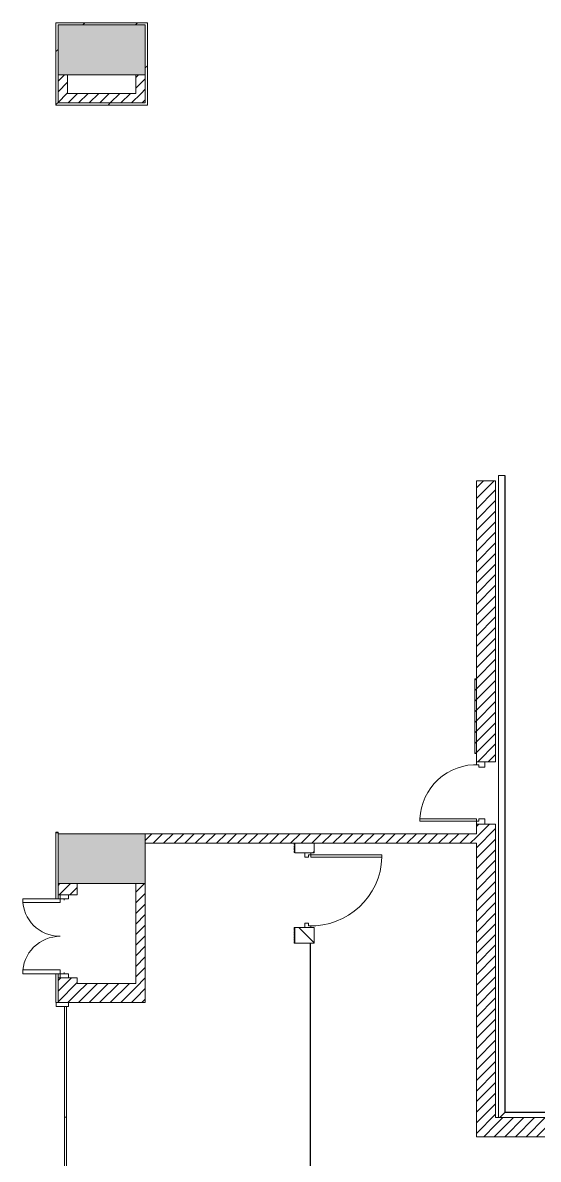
# Model space of a CAD drawing. Header units: millimetres. Extents: x -106145 to 154907, y -84585 to 152038.
# Drawn here: x 106504 to 112708, y 54759 to 68430 of the extents above; entities that cross this region are included whole.
import ezdxf

# ---------------------------------------------------------------- set-up
doc = ezdxf.new("R2010")
doc.units = ezdxf.units.MM
for name, color, linetype, lineweight in [('A-DOOR', 7, 'Continuous', 5), ('A-DOOR-FRAM', 7, 'Continuous', 9), ('A-FLOR-HRAL', 7, 'Continuous', 5), ('A-GLAZ-CURT', 7, 'Continuous', 5), ('A-GLAZ-CWMG', 7, 'Continuous', 5), ('A-WALL', 7, 'Continuous', 5), ('A-WALL-PATT', 7, 'Continuous', 5), ('S-COLS', 7, 'Continuous', 5)]:
    doc.layers.add(name, color=color, linetype=linetype, lineweight=lineweight)
pattern_1 = [(45, (0, 0), (-63.63961, 63.63961), [])]
pattern_2 = [(45, (0, 0), (-318.198, 318.198), [])]

# ---------------------------------------------------------------- blocks, each defined once
blk = doc.blocks.new('M_Concrete-Rectangular-Column - 1050 x 600-2804440-Site Plan -MAIN')
at = {"layer": 'S-COLS', "true_color": 0xd4d4d4}
blk.add_hatch(color=254, dxfattribs=at).paths.add_polyline_path([(-525, -300), (525, -300), (525, 300), (-525, 300)], flags=0)
at = {"layer": 'S-COLS', "color": 254, "true_color": 0xdddddd}
for p, q in [((525, 300), (-525, 300)), ((-525, 300), (-525, -300)), ((525, -300), (525, 300)), ((-525, -300), (525, -300))]:
    blk.add_line(p, q, dxfattribs=at)
blk = doc.blocks.new('M_Door-Passage-Double-Flush - SHD 1_0-11754630-Site Plan -MAIN')
at = {"layer": 'A-DOOR', "color": 254, "lineweight": 9, "true_color": 0xdddddd}
for p, q in [((-405, -96.35), (-450, -96.35)), ((-450, -96.35), (-450, -121.35)), ((-405, -546.35), (-405, -96.35)), ((405, -96.35), (450, -96.35)), ((405, -546.35), (405, -96.35)), ((450, -96.35), (450, -121.35)), ((-450, -146.35), (-450, -546.35)), ((450, -146.35), (450, -546.35)), ((-450, -546.35), (-405, -546.35)), ((450, -546.35), (405, -546.35))]:
    blk.add_line(p, q, dxfattribs=at)
at = {"layer": 'A-DOOR', "color": 254, "true_color": 0xdddddd}
for centre, start, end in [((-450, -96.35), 270, 360), ((450, -96.35), 180, 270)]:
    blk.add_arc(centre, 450, start, end, dxfattribs=at)
at = {"layer": 'A-DOOR-FRAM', "color": 254, "true_color": 0xdddddd}
for p, q in [((-500, 3.65), (-450, 3.65)), ((-500, -96.35), (-500, 3.65)), ((-450, 3.65), (-450, -45.5625)), ((450, 3.65), (500, 3.65)), ((450, -45.5625), (450, 3.65)), ((500, 3.65), (500, -96.35)), ((-450, -96.35), (-500, -96.35)), ((-450, -45.5625), (-434.125, -45.5625)), ((-450, -46.5875), (-450, -96.35)), ((-434.125, -46.5875), (-450, -46.5875)), ((-434.125, -45.5625), (-434.125, -46.5875)), ((434.125, -45.5625), (450, -45.5625)), ((434.125, -46.5875), (434.125, -45.5625)), ((450, -46.5875), (434.125, -46.5875)), ((450, -96.35), (450, -46.5875)), ((500, -96.35), (450, -96.35))]:
    blk.add_line(p, q, dxfattribs=at)
blk = doc.blocks.new('System Panel - Glazed-14414808-Site Plan -MAIN')
at = {"layer": 'A-GLAZ-CURT', "color": 254, "lineweight": 9, "true_color": 0xdddddd}
for p, q in [((-525, -24.5), (525, -24.5)), ((-525, -49.5), (-525, -24.5)), ((525, -49.5), (-525, -49.5)), ((525, -49.5), (525, -24.5))]:
    blk.add_line(p, q, dxfattribs=at)
blk = doc.blocks.new('System Panel - Glazed-14414809-Site Plan -MAIN')
at = {"layer": 'A-GLAZ-CURT', "color": 254, "lineweight": 9, "true_color": 0xdddddd}
for p, q in [((-665, -24.5), (665, -24.5)), ((-665, -49.5), (-665, -24.5)), ((665, -49.5), (-665, -49.5)), ((665, -49.5), (665, -24.5))]:
    blk.add_line(p, q, dxfattribs=at)
blk = doc.blocks.new('DC_SglFl-W-Int - 0_9 WALL OPENING_TYPE A-14353909-Site Plan -MAIN')
at = {"layer": 'A-DOOR', "color": 254, "lineweight": 9, "true_color": 0xdddddd}
for p, q in [((397, -78), (397, -932)), ((427, -78), (397, -78)), ((427, -932), (427, -78)), ((397, -932), (427, -932))]:
    blk.add_line(p, q, dxfattribs=at)
at = {"layer": 'A-DOOR', "color": 254, "true_color": 0xdddddd}
blk.add_arc((427, -78), 855, 177.9881, 267.9881, dxfattribs=at)
at = {"layer": 'A-DOOR-FRAM', "color": 254, "true_color": 0xdddddd}
for p, q in [((-450, -3), (-450, -78)), ((-397, -3), (-450, -3)), ((-450, -78), (-427, -78)), ((-427, -48), (-397, -48)), ((-427, -48), (-427, -78)), ((-397, -48), (-397, -3)), ((397, -3), (397, -48)), ((450, -3), (397, -3)), ((397, -48), (427, -48)), ((427, -48), (427, -78)), ((427, -78), (450, -78)), ((450, -78), (450, -3))]:
    blk.add_line(p, q, dxfattribs=at)
blk = doc.blocks.new('DC_SglFl-W-Int - 0_75 WALL OPENING 3-14195369-Site Plan -MAIN')
at = {"layer": 'A-DOOR', "color": 254, "lineweight": 9, "true_color": 0xdddddd}
for p, q in [((310, -115), (310, -795)), ((340, -115), (310, -115)), ((340, -795), (340, -115)), ((310, -795), (340, -795))]:
    blk.add_line(p, q, dxfattribs=at)
at = {"layer": 'A-DOOR', "color": 254, "true_color": 0xdddddd}
blk.add_arc((340, -115), 681, 177.4739, 267.4739, dxfattribs=at)
at = {"layer": 'A-DOOR-FRAM', "color": 254, "true_color": 0xdddddd}
for p, q in [((-375, -15), (-375, -115)), ((-310, -15), (-375, -15)), ((-375, -115), (-340, -115)), ((-340, -85), (-310, -85)), ((-340, -85), (-340, -115)), ((-310, -85), (-310, -15)), ((310, -15), (310, -85)), ((375, -15), (310, -15)), ((310, -85), (340, -85)), ((340, -85), (340, -115)), ((340, -115), (375, -115)), ((375, -115), (375, -15))]:
    blk.add_line(p, q, dxfattribs=at)
blk = doc.blocks.new('Walls 14 - Walls 14-14365342-Site Plan -MAIN')
at = {"layer": 'A-WALL', "color": 254, "lineweight": 18, "true_color": 0xdddddd}
for p, q in [((109769, 58560), (109769, 58545)), ((109769, 58560), (109779, 58560)), ((109769, 58545), (109779, 58545)), ((109769, 58510), (109769, 58530)), ((109769, 58530), (109779, 58530)), ((109779, 58545), (109779, 58560)), ((109779, 58530), (109779, 58510)), ((109769, 58510), (109779, 58510)), ((109769, 58480), (109769, 58500)), ((109769, 58500), (109779, 58500)), ((109769, 58480), (109779, 58480)), ((109769, 58450), (109769, 58470)), ((109769, 58470), (109779, 58470)), ((109769, 58450), (109779, 58450)), ((109779, 58500), (109779, 58480)), ((109779, 58470), (109779, 58450)), ((109769, 57534), (109769, 57547)), ((109769, 57547), (109779, 57547)), ((109769, 57534), (109779, 57534)), ((109769, 57510), (109769, 57530)), ((109769, 57530), (109779, 57530)), ((109769, 57510), (109779, 57510)), ((109769, 57480), (109769, 57500)), ((109769, 57500), (109779, 57500)), ((109769, 57480), (109779, 57480)), ((109769, 57450), (109769, 57470)), ((109769, 57470), (109779, 57470)), ((109769, 57450), (109779, 57450)), ((109769, 57440), (109769, 57420)), ((109769, 57440), (109779, 57440)), ((109769, 57420), (109779, 57420)), ((109779, 57547), (109779, 57534)), ((109779, 57530), (109779, 57510)), ((109779, 57500), (109779, 57480)), ((109779, 57470), (109779, 57450)), ((109779, 57420), (109779, 57440)), ((109769, 57410), (109769, 57390)), ((109769, 57410), (109779, 57410)), ((109769, 57390), (109779, 57390)), ((109769, 57380), (109769, 57360)), ((109769, 57380), (109779, 57380)), ((109769, 57360), (109779, 57360)), ((109779, 57390), (109779, 57410)), ((109779, 57360), (109779, 57380)), ((109769, 42972), (109769, 42952)), ((109769, 42972), (109779, 42972)), ((109769, 42952), (109779, 42952)), ((109769, 42942), (109769, 42922)), ((109769, 42942), (109779, 42942)), ((109779, 42952), (109779, 42972)), ((109779, 42922), (109779, 42942)), ((109769, 42922), (109779, 42922)), ((109769, 42912), (109769, 42892)), ((109769, 42912), (109779, 42912)), ((109769, 42892), (109779, 42892)), ((109769, 42862), (109769, 42882)), ((109769, 42882), (109779, 42882)), ((109769, 42862), (109779, 42862)), ((109769, 42832), (109769, 42852)), ((109769, 42852), (109779, 42852)), ((109769, 42832), (109779, 42832)), ((109769, 42802), (109769, 42822)), ((109769, 42822), (109779, 42822)), ((109769, 42802), (109779, 42802)), ((109769, 42785), (109769, 42798)), ((109769, 42798), (109779, 42798)), ((109779, 42892), (109779, 42912)), ((109779, 42882), (109779, 42862)), ((109779, 42852), (109779, 42832)), ((109779, 42822), (109779, 42802)), ((109779, 42798), (109779, 42785)), ((109769, 42785), (109779, 42785)), ((109769, 41862), (109769, 41882)), ((109769, 41882), (109779, 41882)), ((109769, 41862), (109779, 41862)), ((109769, 41832), (109769, 41852)), ((109769, 41852), (109779, 41852)), ((109779, 41882), (109779, 41862)), ((109779, 41852), (109779, 41832)), ((109769, 41832), (109779, 41832)), ((109769, 41802), (109769, 41822)), ((109769, 41822), (109779, 41822)), ((109769, 41802), (109779, 41802)), ((109769, 41787), (109769, 41772)), ((109769, 41787), (109779, 41787)), ((109769, 41772), (109779, 41772)), ((109779, 41822), (109779, 41802)), ((109779, 41772), (109779, 41787))]:
    blk.add_line(p, q, dxfattribs=at)
blk = doc.blocks.new('Rectangular Mullion - 50 x 150mm-13179211-Site Plan -MAIN')
at = {"layer": 'A-GLAZ-CWMG', "color": 254, "lineweight": 18, "true_color": 0xdddddd}
for p, q in [((0, 75), (-50, 75)), ((-50, 75), (-50, -75)), ((0, 75), (0, -75)), ((-50, -75), (0, -75))]:
    blk.add_line(p, q, dxfattribs=at)
blk = doc.blocks.new('Top Rail Type - Top Rail_Internal_-15012815-Site Plan -MAIN')
at = {"layer": 'A-FLOR-HRAL', "color": 254, "true_color": 0xdddddd}
for p, q in [((112231, 62985), (112231, 55260)), ((112307, 55323), (112307, 62985)), ((113969, 60582), (115531, 60582)), ((115424, 60658), (114674, 60658)), ((115531, 60582), (115531, 59258)), ((115607, 59345), (115607, 60445)), ((113931, 59258), (113931, 55323)), ((115531, 59258), (113931, 59258)), ((114007, 59145), (114007, 59182)), ((114007, 59182), (115539, 59182)), ((114007, 56995), (114007, 58195)), ((114007, 55375), (114007, 56475)), ((113931, 55323), (112307, 55323))]:
    blk.add_line(p, q, dxfattribs=at)
at = {"layer": 'A-FLOR-HRAL', "color": 254, "true_color": 0xdddddd, "flags": 128}
for points in [[(112231, 62985), (112232, 62985), (112234, 62985), (112238, 62985), (112244, 62985), (112250, 62985), (112257, 62985), (112265, 62985), (112273, 62985), (112281, 62985), (112288, 62985), (112295, 62985), (112300, 62985), (112304, 62985), (112306, 62985), (112307, 62985)], [(113969, 60582), (113969, 60583), (113969, 60585), (113969, 60589), (113969, 60595), (113969, 60601), (113969, 60608), (113969, 60616), (113969, 60624), (113969, 60632), (113969, 60639), (113969, 60645)]]:
    blk.add_lwpolyline(points, dxfattribs=at)
at = {"layer": 'A-FLOR-HRAL', "color": 254, "true_color": 0xdddddd}
for points in [[(115538, 60589), (115537, 60588), (115534, 60585), (115531, 60583), (115531, 60582), (115531, 60582)], [(115538, 59251), (115537, 59252), (115534, 59255), (115531, 59258), (115531, 59258), (115531, 59258)]]:
    blk.add_open_spline(points, degree=3, dxfattribs=at)
for points, knots in [([(114007, 59182), (114007, 59182), (114007, 59183), (114004, 59185), (114001, 59188), (113997, 59192), (113995, 59195), (113991, 59198), (113988, 59201), (113985, 59205), (113981, 59208), (113977, 59212), (113973, 59216), (113969, 59220), (113965, 59224), (113961, 59228), (113957, 59232), (113953, 59236), (113950, 59239), (113947, 59242), (113943, 59246), (113941, 59248), (113937, 59252), (113934, 59255), (113931, 59258), (113931, 59258), (113931, 59258)], [0, 0, 0, 0, 0.066667, 0.133333, 0.2, 0.233333, 0.266667, 0.3, 0.333333, 0.366667, 0.4, 0.433333, 0.466667, 0.5, 0.533333, 0.566667, 0.6, 0.633333, 0.666667, 0.7, 0.733333, 0.766667, 0.8, 0.866667, 0.933333, 1, 1, 1, 1]), ([(112244, 55260), (112245, 55261), (112247, 55263), (112250, 55266), (112253, 55270), (112257, 55273), (112261, 55277), (112265, 55281), (112269, 55285), (112273, 55289), (112277, 55293), (112281, 55297), (112285, 55301), (112288, 55304), (112291, 55307), (112295, 55311), (112297, 55313), (112301, 55317), (112304, 55320), (112307, 55323), (112307, 55323), (112307, 55323)], [0.2717759, 0.2717759, 0.2717759, 0.2717759, 0.3, 0.3333333, 0.3666667, 0.4, 0.4333333, 0.4666667, 0.5, 0.5333333, 0.5666667, 0.6, 0.6333333, 0.6666667, 0.7, 0.7333333, 0.7666667, 0.8, 0.8666667, 0.9333333, 1, 1, 1, 1]), ([(113944, 55311), (113943, 55312), (113941, 55313), (113937, 55317), (113934, 55320), (113931, 55323), (113931, 55323), (113931, 55323)], [0.7333333, 0.7333333, 0.7333333, 0.7333333, 0.7666667, 0.8, 0.8666667, 0.9333333, 1, 1, 1, 1])]:
    blk.add_open_spline(points, degree=3, knots=knots, dxfattribs=at)
blk = doc.blocks.new('Top Rail Type - Top Rail_Internal_-V33-Site Plan -MAIN')
at = {"layer": 'A-FLOR-HRAL', "color": 254, "true_color": 0xdddddd}
for p, q in [((112230, 62985), (112230, 55260)), ((112308, 62985), (112308, 55324)), ((115530, 60581), (113969, 60581)), ((115424, 60659), (114674, 60659)), ((115530, 59259), (115530, 60581)), ((115608, 59345), (115608, 60445)), ((113930, 59259), (115530, 59259)), ((113930, 55324), (113930, 59259)), ((114008, 59181), (115539, 59181)), ((114008, 59145), (114008, 59181)), ((114008, 56995), (114008, 58195)), ((114008, 55375), (114008, 56475)), ((112308, 55324), (113930, 55324))]:
    blk.add_line(p, q, dxfattribs=at)
blk = doc.blocks.new('MM-HOSPITAL BLOCK-C_2022_11_01_Facade reworking_rvt-1-Site Plan -MAIN')
at = {"layer": 'A-WALL-PATT', "true_color": 0xaaaaaa}
h = blk.add_hatch(dxfattribs=at)
h.set_pattern_fill('FP_13', color=253, style=0, pattern_type=2)
h.set_pattern_definition(pattern_2)
h.paths.add_polyline_path([(106929, 67440), (106929, 68430), (106904, 68430), (106904, 67440)], flags=0)
h = blk.add_hatch(dxfattribs=at)
h.set_pattern_fill('FP_13', color=253, style=0, pattern_type=2)
h.set_pattern_definition(pattern_2)
h.paths.add_polyline_path([(108004, 68405), (108004, 68430), (106929, 68430), (106929, 68405), (107979, 68405)], flags=0)
h = blk.add_hatch(dxfattribs=at)
h.set_pattern_fill('FP_13', color=253, style=0, pattern_type=2)
h.set_pattern_definition(pattern_2)
h.paths.add_polyline_path([(108004, 67440), (108004, 68405), (107979, 68405), (107979, 67440)], flags=0)
h = blk.add_hatch(dxfattribs=at)
h.set_pattern_fill('FP_10', color=253, style=0, pattern_type=2)
h.set_pattern_definition(pattern_1)
h.paths.add_polyline_path([(107044, 67580), (107044, 67805), (106929, 67805), (106929, 67580)], flags=0)
h = blk.add_hatch(dxfattribs=at)
h.set_pattern_fill('FP_10', color=253, style=0, pattern_type=2)
h.set_pattern_definition(pattern_1)
h.paths.add_polyline_path([(107864, 67580), (107979, 67580), (107977, 67805), (107864, 67805)], flags=0)
h = blk.add_hatch(dxfattribs=at)
h.set_pattern_fill('FP_10', color=253, style=0, pattern_type=2)
h.set_pattern_definition(pattern_1)
h.paths.add_polyline_path([(106929, 67465), (107979, 67465), (107977, 67580), (106929, 67580)], flags=0)
h = blk.add_hatch(dxfattribs=at)
h.set_pattern_fill('FP_13', color=253, style=0, pattern_type=2)
h.set_pattern_definition(pattern_2)
h.paths.add_polyline_path([(106929, 67440), (107979, 67440), (107977, 67465), (106929, 67465)], flags=0)
h = blk.add_hatch(dxfattribs=at)
h.set_pattern_fill('FP_10', color=253, style=0, pattern_type=2)
h.set_pattern_definition(pattern_1)
h.paths.add_polyline_path([(112178, 55030), (112194, 55030), (112194, 58790), (111964, 58790), (111964, 55030)], flags=0)
h.paths.add_polyline_path([(112194, 59540), (112194, 62920), (111964, 62920), (111964, 59540), (112178, 59540)], flags=0)
h = blk.add_hatch(dxfattribs=at)
h.set_pattern_fill('FP_10', color=253, style=0, pattern_type=2)
h.set_pattern_definition(pattern_1)
h.paths.add_polyline_path([(111944, 59640), (111964, 59640), (111964, 60540), (111944, 60540), (111944, 59843)], flags=0)
h = blk.add_hatch(dxfattribs=at)
h.set_pattern_fill('FP_10', color=253, style=0, pattern_type=2)
h.set_pattern_definition(pattern_1)
h.paths.add_polyline_path([(111964, 58560), (111964, 58675), (107979, 58675), (107979, 58560), (110078, 58560)], flags=0)
h = blk.add_hatch(dxfattribs=at)
h.set_pattern_fill('FP_11', color=253, style=0, pattern_type=2)
h.set_pattern_definition([(45, (0, 0), (-318.198, 318.198), []), (135, (0, 0), (-318.198, -318.198), [])])
h.paths.add_polyline_path([(109779, 57359), (110009, 57359), (110009, 57545), (109779, 57545)], flags=0)
h.paths.add_polyline_path([(109779, 58445), (110009, 58445), (110009, 58560), (109779, 58560)], flags=0)
h = blk.add_hatch(dxfattribs=at)
h.set_pattern_fill('FP_10', color=253, style=0, pattern_type=2)
h.set_pattern_definition(pattern_1)
h.paths.add_polyline_path([(107159, 56645), (107159, 56941), (106929, 56941), (106929, 56645)], flags=0)
h.paths.add_polyline_path([(106929, 57941), (107159, 57941), (107159, 58075), (106929, 58075)], flags=0)
h = blk.add_hatch(dxfattribs=at)
h.set_pattern_fill('FP_10', color=253, style=0, pattern_type=2)
h.set_pattern_definition(pattern_1)
h.paths.add_polyline_path([(107979, 56645), (107977, 58075), (107864, 58075), (107864, 56645), (107977, 56645)], flags=0)
h = blk.add_hatch(dxfattribs=at)
h.set_pattern_fill('FP_10', color=253, style=0, pattern_type=2)
h.set_pattern_definition(pattern_1)
h.paths.add_polyline_path([(107864, 56645), (107864, 56875), (107159, 56875), (107159, 56645)], flags=0)
h = blk.add_hatch(dxfattribs=at)
h.set_pattern_fill('FP_10', color=253, style=0, pattern_type=2)
h.set_pattern_definition(pattern_1)
h.paths.add_polyline_path([(115719, 55030), (115949, 55030), (115949, 55260), (112194, 55260), (112194, 55030), (114278, 55030)], flags=0)
at = {"layer": 'A-WALL', "color": 254, "lineweight": 18, "true_color": 0xdddddd}
for p, q in [((106904, 68430), (106904, 67440)), ((106929, 68430), (106904, 68430)), ((108004, 68430), (106929, 68430)), ((108004, 68405), (108004, 68430)), ((108004, 67440), (108004, 68405)), ((106929, 67465), (106929, 67805)), ((106929, 67805), (106929, 67580)), ((107044, 67580), (107044, 67805)), ((107864, 67805), (107864, 67580)), ((107979, 67805), (107979, 67465)), ((107979, 67580), (107979, 67805)), ((106929, 67465), (106929, 67580)), ((107864, 67580), (107044, 67580)), ((107979, 67465), (107979, 67580)), ((106929, 67440), (106904, 67440)), ((107979, 67465), (106929, 67465)), ((106929, 67465), (107979, 67465)), ((106929, 67440), (107979, 67440)), ((107979, 67440), (108004, 67440)), ((112194, 62920), (111964, 62920)), ((112194, 62920), (112194, 59540)), ((111944, 60540), (111944, 59640)), ((111954, 60540), (111944, 60540)), ((111964, 60540), (111964, 59640)), ((111964, 59640), (111964, 60540)), ((111954, 59640), (111944, 59640)), ((112194, 59540), (111964, 59540)), ((112194, 58790), (111964, 58790)), ((112194, 55260), (112194, 58790)), ((111964, 58675), (107979, 58675)), ((111964, 58685), (111964, 58675)), ((107979, 58560), (109779, 58560)), ((109779, 58560), (109779, 58445)), ((110009, 58560), (111964, 58560)), ((110009, 58445), (110009, 58560)), ((111964, 58560), (111964, 55030)), ((110009, 58445), (109779, 58445)), ((106929, 58075), (106929, 57941)), ((107159, 57941), (107159, 58075)), ((107864, 58075), (107864, 56875)), ((107979, 56645), (107979, 58075)), ((106954, 57941), (106929, 57941)), ((107159, 57941), (107054, 57941)), ((109779, 57545), (109779, 57359)), ((110009, 57545), (109779, 57545)), ((110009, 57359), (110009, 57545)), ((109962, 57359), (109779, 57359)), ((109962, 42973), (109962, 57359)), ((109968, 57359), (109968, 42973)), ((110009, 57359), (109968, 57359)), ((106929, 56941), (106929, 56645)), ((106954, 56941), (106929, 56941)), ((107159, 56941), (107054, 56941)), ((107159, 56875), (107159, 56941)), ((107864, 56875), (107159, 56875)), ((107159, 56645), (106929, 56645)), ((107159, 56645), (107864, 56645)), ((107864, 56645), (107979, 56645)), ((113944, 55260), (112194, 55260)), ((112194, 55030), (111964, 55030)), ((112194, 55030), (115719, 55030))]:
    blk.add_line(p, q, dxfattribs=at)
at = {"layer": 'A-WALL', "color": 254, "true_color": 0xdddddd}
for p, q in [((111964, 62920), (111964, 60540)), ((111964, 60540), (111954, 60540)), ((111964, 59640), (111954, 59640)), ((111964, 59640), (111964, 59540)), ((111964, 58790), (111964, 58685)), ((106929, 58695), (106904, 58695)), ((106904, 58685), (106904, 58695)), ((106904, 57891), (106904, 58685)), ((106929, 58685), (106904, 58685)), ((106929, 58695), (106929, 58685)), ((106929, 58685), (106929, 58675)), ((110009, 58560), (109779, 58560)), ((106929, 57891), (106904, 57891)), ((106929, 57941), (106929, 57891)), ((109968, 57359), (109962, 57359)), ((109968, 57359), (109962, 57359)), ((106904, 56645), (106904, 56991)), ((106929, 56991), (106904, 56991)), ((106929, 56991), (106929, 56941))]:
    blk.add_line(p, q, dxfattribs=at)
at = {"color": 253, "lineweight": 5, "true_color": 0xaaaaaa}
for name, p in [('M_Concrete-Rectangular-Column - 1050 x 600-2804440-Site Plan -MAIN', (107454, 68105)), ('Top Rail Type - Top Rail_Internal_-V33-Site Plan -MAIN', (0, 0)), ('Top Rail Type - Top Rail_Internal_-15012815-Site Plan -MAIN', (0, 0)), ('M_Concrete-Rectangular-Column - 1050 x 600-2804440-Site Plan -MAIN', (107454, 58375)), ('Walls 14 - Walls 14-14365342-Site Plan -MAIN', (0, 0))]:
    blk.add_blockref(name, p, dxfattribs=at)
for name, p, rotation in [('DC_SglFl-W-Int - 0_75 WALL OPENING 3-14195369-Site Plan -MAIN', (112079, 59165), 269.9999999999999), ('DC_SglFl-W-Int - 0_9 WALL OPENING_TYPE A-14353909-Site Plan -MAIN', (109894, 57995), 90), ('M_Door-Passage-Double-Flush - SHD 1_0-11754630-Site Plan -MAIN', (107050, 57441), 269.9999999999998), ('System Panel - Glazed-14414809-Site Plan -MAIN', (106980, 55930), 89.99999999999959), ('System Panel - Glazed-14414808-Site Plan -MAIN', (106980, 54740), 89.99999999999959)]:
    blk.add_blockref(name, p, dxfattribs=dict(at, rotation=rotation))
at = {"color": 253, "lineweight": 5, "true_color": 0xaaaaaa, "extrusion": (0, 0, -1), "rotation": 90.0000000000004}
blk.add_blockref('Rectangular Mullion - 50 x 150mm-13179211-Site Plan -MAIN', (-106980, 56645), dxfattribs=at)

msp = doc.modelspace()

# ---------------------------------------------------------------- block references
at = {"lineweight": 5}
msp.add_blockref('MM-HOSPITAL BLOCK-C_2022_11_01_Facade reworking_rvt-1-Site Plan -MAIN', (0, 0), dxfattribs=at)

doc.saveas('drawing.dxf')
